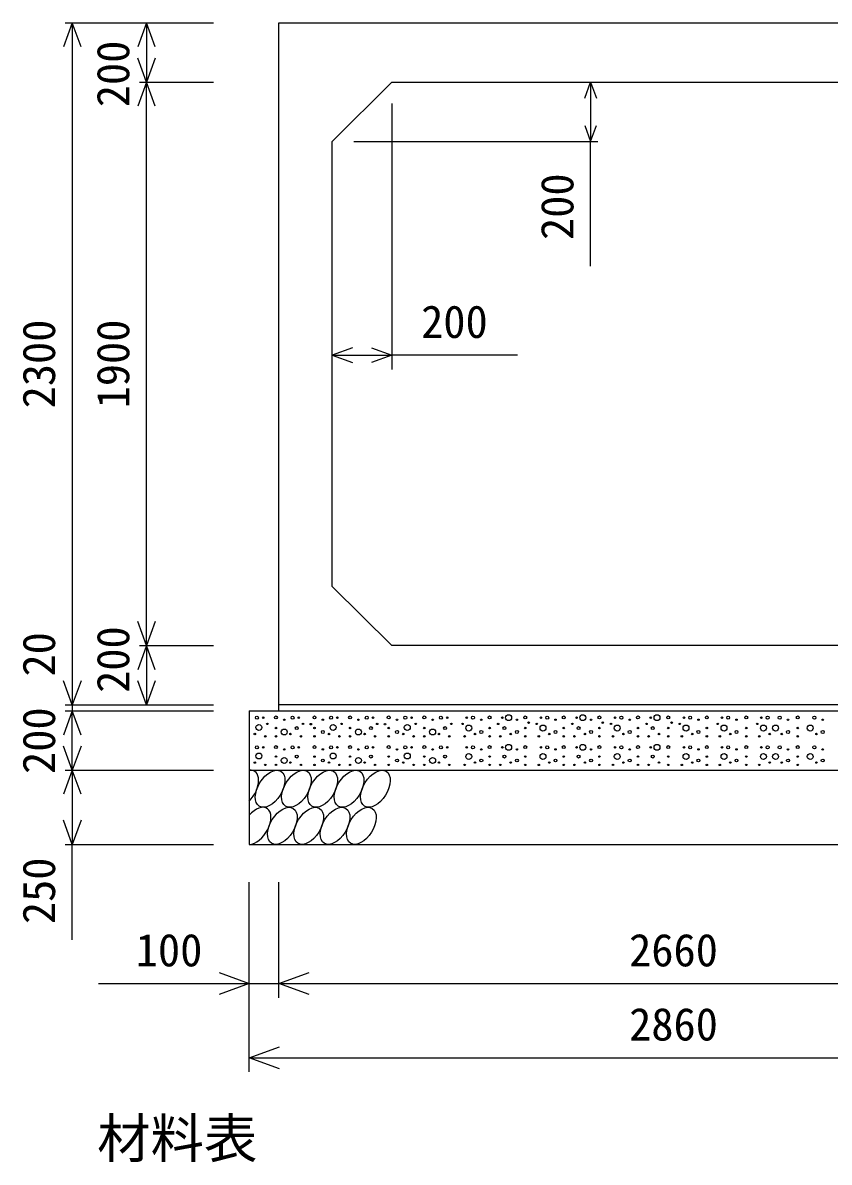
# Model space of a CAD drawing. Units: millimetres, scale not verified. Extents: x -100800 to 100800, y -35640 to 35640.
# Drawn here: x 26826 to 29543, y 13969 to 17810 of the extents above; entities that cross this region are included whole.
import ezdxf
from ezdxf.enums import TextEntityAlignment as Align

# ---------------------------------------------------------------- set-up
doc = ezdxf.new("R2010")
doc.units = ezdxf.units.MM
doc.header["$LTSCALE"] = 120
for name, color, linetype, lineweight in [('0-0_DIM', 7, 'Continuous', 25), ('0-2_HATCH', 6, 'Continuous', 25), ('0-5_OUTLINE', 3, 'Continuous', 25), ('0-7_TXT', 7, 'Continuous', 25)]:
    doc.layers.add(name, color=color, linetype=linetype, lineweight=lineweight)
doc.styles.add('ＭＳ ゴシック', font='')
doc.styles.get('ＭＳ ゴシック').set_extended_font_data('MS Gothic')

msp = doc.modelspace()

# ---------------------------------------------------------------- linework, layer by layer
at = {"layer": '0-0_DIM'}
for p, q in [((26969, 17810.3), (27469.1, 17810.3)), ((26993, 17810.3), (26993, 15510.3)), ((27243, 17810.3), (27243, 17610.3)), ((27219, 17610.3), (27469.1, 17610.3)), ((27243, 15710.3), (27243, 17610.3)), ((28739.5, 17610.3), (28739.5, 17410.3)), ((28069.1, 17538.3), (28069.1, 16641.7)), ((27941.1, 17410.3), (28763.5, 17410.3)), ((28739.5, 16989.5), (28739.5, 17410.3)), ((27869.1, 16689.7), (28069.1, 16689.7)), ((28493.2, 16689.7), (28069.1, 16689.7)), ((27219, 15710.3), (27469.1, 15710.3)), ((27243, 15710.3), (27243, 15510.3)), ((26969, 15510.3), (27469.1, 15510.3)), ((26969, 15490.3), (27469.1, 15490.3)), ((26993, 15510.3), (26993, 15490.3)), ((26993, 15290.3), (26993, 15490.3)), ((26969, 15290.3), (27469.1, 15290.3)), ((26993, 15290.3), (26993, 15040.3)), ((26969, 15040.3), (27469.1, 15040.3)), ((26993, 14718.2), (26993, 15040.3)), ((27589.1, 14273.1), (27589.1, 14912.7)), ((27689.1, 14523.1), (27689.1, 14912.7)), ((27081.1, 14571.1), (27589.1, 14571.1)), ((27589.1, 14571.1), (27689.1, 14571.1)), ((27689.1, 14571.1), (30349.1, 14571.1)), ((27589.1, 14321.1), (30449.1, 14321.1))]:
    msp.add_line(p, q, dxfattribs=at)
for points in [[(27022.6, 17729.1), (26993, 17810.3), (26963.5, 17729.1)], [(27272.6, 17729.1), (27243, 17810.3), (27213.5, 17729.1)], [(27272.6, 17691.5), (27243, 17610.3), (27213.5, 17691.5)], [(27272.6, 17529.1), (27243, 17610.3), (27213.5, 17529.1)], [(28719.8, 17556.2), (28739.5, 17610.3), (28759.2, 17556.2)], [(28719.8, 17464.4), (28739.5, 17410.3), (28759.2, 17464.4)], [(27936.8, 16714.3), (27869.1, 16689.7), (27936.8, 16665)], [(28001.4, 16714.3), (28069.1, 16689.7), (28001.4, 16665)], [(27272.6, 15791.5), (27243, 15710.3), (27213.5, 15791.5)], [(27272.6, 15629.1), (27243, 15710.3), (27213.5, 15629.1)], [(27022.6, 15591.5), (26993, 15510.3), (26963.5, 15591.5)], [(27272.6, 15591.5), (27243, 15510.3), (27213.5, 15591.5)], [(27022.6, 15409.1), (26993, 15490.3), (26963.5, 15409.1)], [(27022.6, 15371.5), (26993, 15290.3), (26963.5, 15371.5)], [(27022.6, 15209.1), (26993, 15290.3), (26963.5, 15209.1)], [(27022.6, 15121.5), (26993, 15040.3), (26963.5, 15121.5)], [(27487.6, 14608), (27589.1, 14571.1), (27487.6, 14534.1)], [(27790.6, 14534.1), (27689.1, 14571.1), (27790.6, 14608)], [(27690.6, 14284.1), (27589.1, 14321.1), (27690.6, 14358)]]:
    msp.add_lwpolyline(points, dxfattribs=at)
at = {"layer": '0-2_HATCH'}
for centre, radius in [((27615.1, 15467.5), 5), ((27621.7, 15434.5), 10), ((27636.2, 15467.5), 2.5), ((27650.2, 15446.5), 2.5), ((27679.1, 15468.4), 5), ((27707.1, 15460.5), 2.5), ((27735.1, 15467.5), 5), ((27756.2, 15467.5), 2.5), ((27770.2, 15446.5), 2.5), ((27796.7, 15445.6), 2.5), ((27809.1, 15468.4), 5), ((27837.1, 15460.5), 2.5), ((27865.1, 15467.5), 5), ((27871.7, 15434.5), 10), ((27886.2, 15467.5), 2.5), ((27900.2, 15446.5), 2.5), ((27929.1, 15468.4), 5), ((27957.1, 15460.5), 2.5), ((27985.1, 15467.5), 5), ((28006.2, 15467.5), 2.5), ((28020.2, 15446.5), 2.5), ((28046.7, 15445.6), 2.5), ((28059.1, 15468.4), 5), ((28087.1, 15460.5), 2.5), ((28115.1, 15467.5), 5), ((28121.7, 15434.5), 10), ((28136.2, 15467.5), 2.5), ((28150.2, 15446.5), 2.5), ((28179.1, 15468.4), 5), ((28207.1, 15460.5), 2.5), ((28235.1, 15467.5), 5), ((28256.2, 15467.5), 2.5), ((28270.2, 15446.5), 2.5), ((28308, 15446.5), 2.5), ((28322, 15467.5), 2.5), ((28343.1, 15467.5), 5), ((28371.1, 15460.5), 2.5), ((28399.1, 15468.4), 5), ((28428, 15446.5), 2.5), ((28442, 15467.5), 2.5), ((28463.1, 15467.5), 10), ((28491.1, 15460.5), 2.5), ((28519.1, 15468.4), 5), ((28530.5, 15450.8), 2.5), ((28558, 15446.5), 2.5), ((28572, 15467.5), 2.5), ((28593.1, 15467.5), 5), ((28621.1, 15460.5), 2.5), ((28649.1, 15468.4), 5), ((28678, 15446.5), 2.5), ((28692, 15467.5), 2.5), ((28713.1, 15467.5), 10), ((28741.1, 15460.5), 2.5), ((28769.1, 15468.4), 5), ((28780.5, 15450.8), 2.5), ((28808, 15446.5), 2.5), ((28822, 15467.5), 2.5), ((28843.1, 15467.5), 5), ((28871.1, 15460.5), 2.5), ((28899.1, 15468.4), 5), ((28928, 15446.5), 2.5), ((28942, 15467.5), 2.5), ((28963.1, 15467.5), 10), ((29001, 15468.4), 5), ((29012.3, 15450.8), 2.5), ((29039.8, 15446.5), 2.5), ((29053.9, 15467.5), 2.5), ((29074.9, 15467.5), 5), ((29102.9, 15460.5), 2.5), ((29131, 15468.4), 5), ((29167.9, 15446.5), 2.5), ((29181.9, 15467.5), 2.5), ((29202.9, 15467.5), 5), ((29231, 15460.5), 2.5), ((29263.9, 15468.4), 5), ((29300.8, 15446.5), 2.5), ((29314.8, 15467.5), 2.5), ((29335.9, 15467.5), 5), ((29376.5, 15467.5), 5), ((29404.6, 15460.5), 2.5), ((29437.5, 15468.4), 5), ((29493.4, 15467.5), 5), ((29521.4, 15460.5), 2.5), ((27608.1, 15412.3), 2.5), ((27643.2, 15404.4), 2.5), ((27679.1, 15432.5), 2.5), ((27679.1, 15404.4), 2.5), ((27707.1, 15419.3), 10), ((27728.1, 15412.3), 2.5), ((27749.2, 15432.5), 5), ((27763.2, 15404.4), 2.5), ((27809.1, 15432.5), 2.5), ((27809.1, 15404.4), 2.5), ((27837.1, 15419.3), 5), ((27858.1, 15412.3), 2.5), ((27893.2, 15404.4), 2.5), ((27929.1, 15432.5), 2.5), ((27929.1, 15404.4), 2.5), ((27957.1, 15419.3), 10), ((27978.1, 15412.3), 2.5), ((27999.2, 15432.5), 5), ((28013.2, 15404.4), 2.5), ((28059.1, 15432.5), 2.5), ((28059.1, 15404.4), 2.5), ((28087.1, 15419.3), 5), ((28108.1, 15412.3), 2.5), ((28143.2, 15404.4), 2.5), ((28179.1, 15432.5), 2.5), ((28179.1, 15404.4), 2.5), ((28207.1, 15419.3), 10), ((28228.1, 15412.3), 2.5), ((28249.2, 15432.5), 5), ((28263.2, 15404.4), 2.5), ((28315, 15404.4), 2.5), ((28329, 15432.5), 10), ((28350.1, 15412.3), 2.5), ((28371.1, 15419.3), 5), ((28399.1, 15432.5), 2.5), ((28399.1, 15404.4), 2.5), ((28435, 15404.4), 2.5), ((28449, 15432.5), 5), ((28470.1, 15412.3), 2.5), ((28491.1, 15419.3), 5), ((28519.1, 15432.5), 2.5), ((28519.1, 15404.4), 2.5), ((28565, 15404.4), 2.5), ((28579, 15432.5), 10), ((28600.1, 15412.3), 2.5), ((28621.1, 15419.3), 5), ((28649.1, 15432.5), 2.5), ((28649.1, 15404.4), 2.5), ((28685, 15404.4), 2.5), ((28699, 15432.5), 5), ((28720.1, 15412.3), 2.5), ((28741.1, 15419.3), 5), ((28769.1, 15432.5), 2.5), ((28769.1, 15404.4), 2.5), ((28815, 15404.4), 2.5), ((28829, 15432.5), 10), ((28850.1, 15412.3), 2.5), ((28871.1, 15419.3), 5), ((28899.1, 15432.5), 2.5), ((28899.1, 15404.4), 2.5), ((28935, 15404.4), 2.5), ((28949, 15432.5), 5), ((28970.1, 15412.3), 2.5), ((29001, 15432.5), 2.5), ((29001, 15404.4), 2.5), ((29046.8, 15404.4), 2.5), ((29060.9, 15432.5), 10), ((29081.9, 15412.3), 2.5), ((29102.9, 15419.3), 5), ((29131, 15432.5), 2.5), ((29131, 15404.4), 2.5), ((29174.9, 15404.4), 2.5), ((29188.9, 15432.5), 10), ((29210, 15412.3), 2.5), ((29231, 15419.3), 5), ((29263.9, 15432.5), 2.5), ((29263.9, 15404.4), 2.5), ((29307.8, 15404.4), 2.5), ((29321.9, 15432.5), 10), ((29342.9, 15412.3), 2.5), ((29362.5, 15432.5), 10), ((29383.6, 15412.3), 2.5), ((29404.6, 15419.3), 5), ((29437.5, 15432.5), 2.5), ((29437.5, 15404.4), 2.5), ((29479.4, 15432.5), 10), ((29500.4, 15412.3), 2.5), ((29521.4, 15419.3), 5), ((27615.1, 15367.5), 5), ((27636.2, 15367.5), 2.5), ((27679.1, 15368.4), 5), ((27735.1, 15367.5), 5), ((27756.2, 15367.5), 2.5), ((27809.1, 15368.4), 5), ((27865.1, 15367.5), 5), ((27886.2, 15367.5), 2.5), ((27929.1, 15368.4), 5), ((27985.1, 15367.5), 5), ((28006.2, 15367.5), 2.5), ((28059.1, 15368.4), 5), ((28115.1, 15367.5), 5), ((28136.2, 15367.5), 2.5), ((28179.1, 15368.4), 5), ((28235.1, 15367.5), 5), ((28256.2, 15367.5), 2.5), ((28322, 15367.5), 2.5), ((28343.1, 15367.5), 5), ((28399.1, 15368.4), 5), ((28442, 15367.5), 2.5), ((28463.1, 15367.5), 10), ((28519.1, 15368.4), 5), ((28572, 15367.5), 2.5), ((28593.1, 15367.5), 5), ((28649.1, 15368.4), 5), ((28692, 15367.5), 2.5), ((28713.1, 15367.5), 10), ((28769.1, 15368.4), 5), ((28822, 15367.5), 2.5), ((28843.1, 15367.5), 5), ((28899.1, 15368.4), 5), ((28942, 15367.5), 2.5), ((28963.1, 15367.5), 10), ((29001, 15368.4), 5), ((29053.9, 15367.5), 2.5), ((29074.9, 15367.5), 5), ((29131, 15368.4), 5), ((29181.9, 15367.5), 2.5), ((29202.9, 15367.5), 5), ((29263.9, 15368.4), 5), ((29314.8, 15367.5), 2.5), ((29335.9, 15367.5), 5), ((29376.5, 15367.5), 5), ((29437.5, 15368.4), 5), ((29493.4, 15367.5), 5), ((27621.7, 15338.4), 10), ((27679.1, 15336.4), 2.5), ((27707.1, 15323.2), 10), ((27707.1, 15360.5), 2.5), ((27749.2, 15336.4), 5), ((27809.1, 15336.4), 2.5), ((27837.1, 15323.2), 5), ((27837.1, 15360.5), 2.5), ((27871.7, 15338.4), 10), ((27929.1, 15336.4), 2.5), ((27957.1, 15323.2), 10), ((27957.1, 15360.5), 2.5), ((27999.2, 15336.4), 5), ((28059.1, 15336.4), 2.5), ((28087.1, 15323.2), 5), ((28087.1, 15360.5), 2.5), ((28121.7, 15338.4), 10), ((28179.1, 15336.4), 2.5), ((28207.1, 15323.2), 10), ((28207.1, 15360.5), 2.5), ((28249.2, 15336.4), 5), ((28329, 15336.4), 10), ((28371.1, 15323.2), 5), ((28371.1, 15360.5), 2.5), ((28399.1, 15336.4), 2.5), ((28449, 15336.4), 5), ((28491.1, 15323.2), 5), ((28491.1, 15360.5), 2.5), ((28519.1, 15336.4), 2.5), ((28579, 15336.4), 10), ((28621.1, 15323.2), 5), ((28621.1, 15360.5), 2.5), ((28649.1, 15336.4), 2.5), ((28699, 15336.4), 5), ((28741.1, 15323.2), 5), ((28741.1, 15360.5), 2.5), ((28769.1, 15336.4), 2.5), ((28829, 15336.4), 10), ((28871.1, 15323.2), 5), ((28871.1, 15360.5), 2.5), ((28899.1, 15336.4), 2.5), ((28949, 15336.4), 5), ((29001, 15336.4), 2.5), ((29060.9, 15336.4), 10), ((29102.9, 15323.2), 5), ((29102.9, 15360.5), 2.5), ((29131, 15336.4), 2.5), ((29188.9, 15336.4), 10), ((29231, 15323.2), 5), ((29231, 15360.5), 2.5), ((29263.9, 15336.4), 2.5), ((29321.9, 15336.4), 10), ((29362.5, 15336.4), 10), ((29404.6, 15323.2), 5), ((29404.6, 15360.5), 2.5), ((29437.5, 15336.4), 2.5), ((29479.4, 15336.4), 10), ((29521.4, 15323.2), 5), ((29521.4, 15360.5), 2.5), ((27608.1, 15316.2), 2.5), ((27643.2, 15308.4), 2.5), ((27679.1, 15308.4), 2.5), ((27728.1, 15316.2), 2.5), ((27763.2, 15308.4), 2.5), ((27809.1, 15308.4), 2.5), ((27858.1, 15316.2), 2.5), ((27893.2, 15308.4), 2.5), ((27929.1, 15308.4), 2.5), ((27978.1, 15316.2), 2.5), ((28013.2, 15308.4), 2.5), ((28059.1, 15308.4), 2.5), ((28108.1, 15316.2), 2.5), ((28143.2, 15308.4), 2.5), ((28179.1, 15308.4), 2.5), ((28228.1, 15316.2), 2.5), ((28263.2, 15308.4), 2.5), ((28315, 15308.4), 2.5), ((28350.1, 15316.2), 2.5), ((28399.1, 15308.4), 2.5), ((28435, 15308.4), 2.5), ((28470.1, 15316.2), 2.5), ((28519.1, 15308.4), 2.5), ((28565, 15308.4), 2.5), ((28600.1, 15316.2), 2.5), ((28649.1, 15308.4), 2.5), ((28685, 15308.4), 2.5), ((28720.1, 15316.2), 2.5), ((28769.1, 15308.4), 2.5), ((28815, 15308.4), 2.5), ((28850.1, 15316.2), 2.5), ((28899.1, 15308.4), 2.5), ((28935, 15308.4), 2.5), ((28970.1, 15316.2), 2.5), ((29001, 15308.4), 2.5), ((29046.8, 15308.4), 2.5), ((29081.9, 15316.2), 2.5), ((29131, 15308.4), 2.5), ((29174.9, 15308.4), 2.5), ((29210, 15316.2), 2.5), ((29263.9, 15308.4), 2.5), ((29307.8, 15308.4), 2.5), ((29342.9, 15316.2), 2.5), ((29383.6, 15316.2), 2.5), ((29437.5, 15308.4), 2.5), ((29500.4, 15316.2), 2.5)]:
    msp.add_circle(centre, radius, dxfattribs=at)
for centre, start_param, end_param in [((27570.8, 15227.8), 4.335544, 6.724593), ((27612.3, 15102.8), 3.496422, 7.58605)]:
    msp.add_ellipse(centre, major_axis=(36.4, 58.9), ratio=0.5792, start_param=start_param, end_param=end_param, dxfattribs=at)
for centre in [(27659.5, 15227.8), (27748.2, 15227.8), (27836.9, 15227.8), (27925.6, 15227.8), (28014.3, 15227.8), (27701, 15102.8), (27789.7, 15102.8), (27878.4, 15102.8), (27967.1, 15102.8)]:
    msp.add_ellipse(centre, major_axis=(36.4, 58.9), ratio=0.5792, dxfattribs=at)
at = {"layer": '0-5_OUTLINE'}
for p, q in [((27689.1, 15490.3), (27689.1, 17810.3)), ((28069.1, 17610.3), (27869.1, 17410.3)), ((28069.1, 17610.3), (29969.1, 17610.3)), ((27869.1, 15910.3), (27869.1, 17410.3)), ((28069.1, 15710.3), (27869.1, 15910.3)), ((29969.1, 15710.3), (28069.1, 15710.3)), ((27589.1, 15490.3), (27589.1, 15040.3)), ((27589.1, 15490.3), (30449.1, 15490.3)), ((30349.1, 15510.3), (27689.1, 15510.3)), ((27589.1, 15290.3), (30449.1, 15290.3)), ((27589.1, 15040.3), (30449.1, 15040.3))]:
    msp.add_line(p, q, dxfattribs=at)
msp.add_lwpolyline([(27689.1, 17810.3), (30349.1, 17810.3), (30349.1, 15490.3)], dxfattribs=at)

# ---------------------------------------------------------------- texts
at = {"layer": '0-0_DIM', "style": 'ＭＳ ゴシック'}
for s, p in [('200', (27218, 17525.6)), ('200', (28714.5, 17078)), ('2300', (26968, 16510.3)), ('1900', (27218, 16510.3)), ('200', (27218, 15551.1)), ('20', (26968, 15606.2)), ('200', (26968, 15277.8)), ('250', (26968, 14771.5))]:
    msp.add_text(s, height=110, rotation=90, dxfattribs=at).set_placement(p, align=Align.BOTTOM_LEFT)
for s, p in [('200', (28168.3, 16714.7)), ('100', (27206.7, 14596.1)), ('2660', (28869.1, 14596.1)), ('2860', (28869.1, 14346.1))]:
    msp.add_text(s, height=110, dxfattribs=at).set_placement(p, align=Align.BOTTOM_LEFT)
at = {"layer": '0-7_TXT', "style": 'ＭＳ ゴシック'}
msp.add_text('材料表', height=132, dxfattribs=at).set_placement((27076.6, 13943.6), align=Align.BOTTOM_LEFT)

doc.saveas('drawing.dxf')
